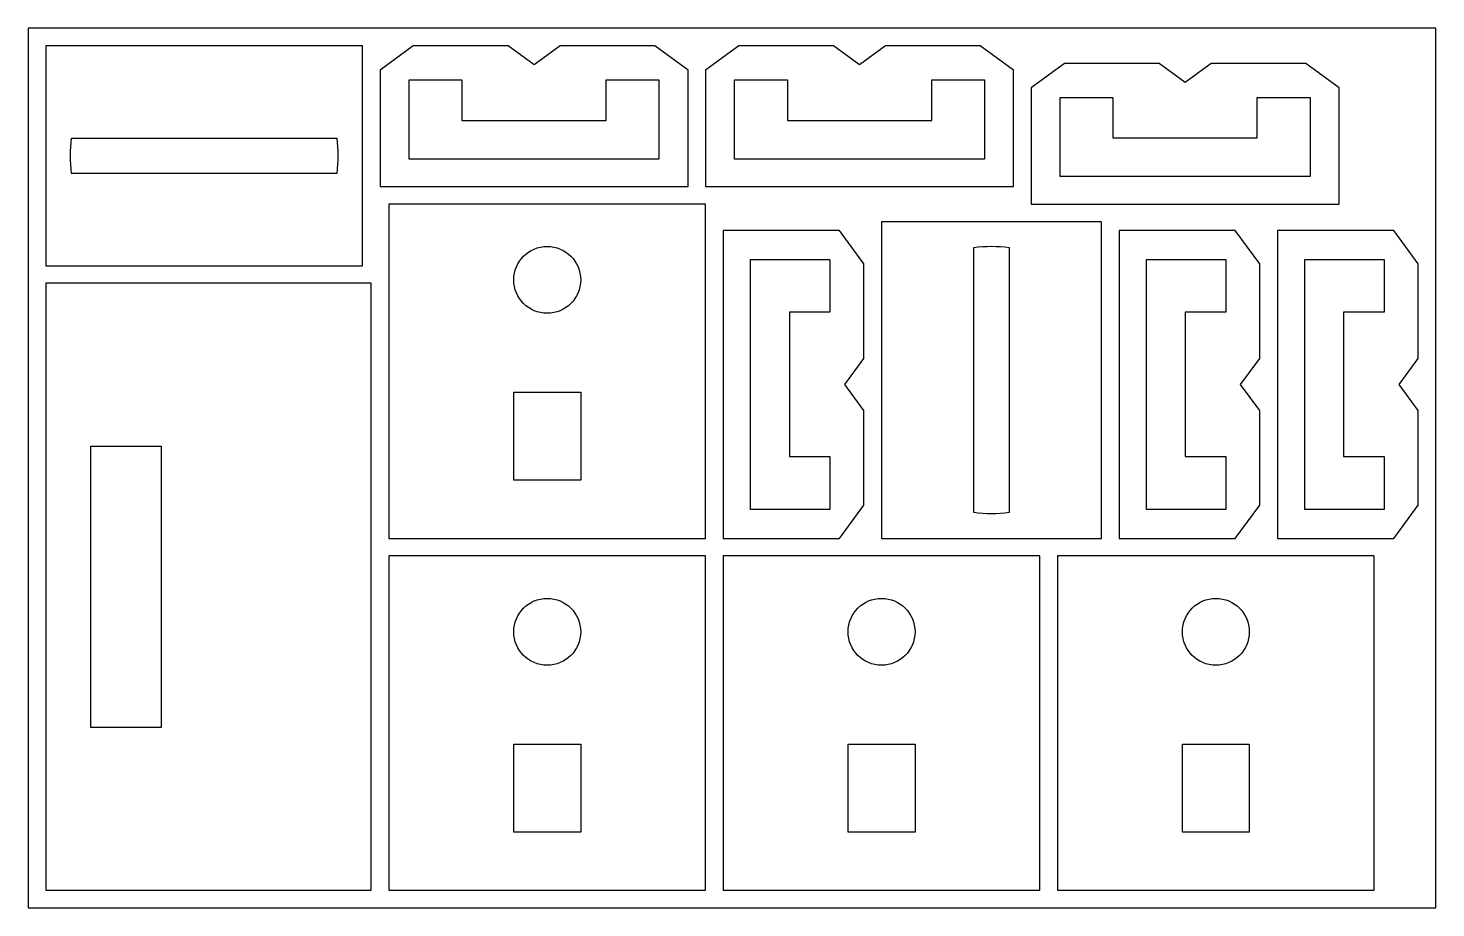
# Model space of a CAD drawing. Header units: metres. Extents: x 0 to 800, y 0 to 500.
import ezdxf

# ---------------------------------------------------------------- set-up
doc = ezdxf.new("R2010")
doc.units = ezdxf.units.M

msp = doc.modelspace()

# ---------------------------------------------------------------- linework, layer by layer
for points in [[(0, 0), (800, 0), (800, 500), (0, 500)], [(10, 490), (10, 365), (190, 365), (190, 490)], [(200, 410), (375, 410), (375, 476.04), (356.12, 490), (302.29, 490), (287.5, 479.07), (272.71, 490), (218.88, 490), (200, 476.04)], [(385, 410), (560, 410), (560, 476.04), (541.12, 490), (487.29, 490), (472.5, 479.07), (457.71, 490), (403.88, 490), (385, 476.04)], [(570, 400), (745, 400), (745, 466.04), (726.12, 480), (672.29, 480), (657.5, 469.07), (642.71, 480), (588.88, 480), (570, 466.04)], [(216.5, 425.59), (216.5, 470.59), (246.5, 470.59), (246.5, 447.59), (328.5, 447.59), (328.5, 470.59), (358.5, 470.59), (358.5, 425.59)], [(401.5, 425.59), (401.5, 470.59), (431.5, 470.59), (431.5, 447.59), (513.5, 447.59), (513.5, 470.59), (543.5, 470.59), (543.5, 425.59)], [(586.5, 415.59), (586.5, 460.59), (616.5, 460.59), (616.5, 437.59), (698.5, 437.59), (698.5, 460.59), (728.5, 460.59), (728.5, 415.59)], [(205, 210), (385, 210), (385, 400), (205, 400)], [(395, 385), (395, 210), (461.04, 210), (475, 228.88), (475, 282.71), (464.07, 297.5), (475, 312.29), (475, 366.12), (461.04, 385)], [(485, 210), (610, 210), (610, 390), (485, 390)], [(620, 385), (620, 210), (686.04, 210), (700, 228.88), (700, 282.71), (689.07, 297.5), (700, 312.29), (700, 366.12), (686.04, 385)], [(710, 385), (710, 210), (776.04, 210), (790, 228.88), (790, 282.71), (779.07, 297.5), (790, 312.29), (790, 366.12), (776.04, 385)], [(410.59, 368.5), (455.59, 368.5), (455.59, 338.5), (432.59, 338.5), (432.59, 256.5), (455.59, 256.5), (455.59, 226.5), (410.59, 226.5)], [(635.59, 368.5), (680.59, 368.5), (680.59, 338.5), (657.59, 338.5), (657.59, 256.5), (680.59, 256.5), (680.59, 226.5), (635.59, 226.5)], [(725.59, 368.5), (770.59, 368.5), (770.59, 338.5), (747.59, 338.5), (747.59, 256.5), (770.59, 256.5), (770.59, 226.5), (725.59, 226.5)], [(10, 10), (195, 10), (195, 355), (10, 355)], [(276, 293.04), (314, 293.04), (314, 243.04), (276, 243.04)], [(35.65, 102.5), (35.65, 262.5), (75.65, 262.5), (75.65, 102.5)], [(205, 10), (385, 10), (385, 200), (205, 200)], [(395, 10), (575, 10), (575, 200), (395, 200)], [(585, 10), (765, 10), (765, 200), (585, 200)], [(276, 93.04), (314, 93.04), (314, 43.04), (276, 43.04)], [(466, 93.04), (504, 93.04), (504, 43.04), (466, 43.04)], [(656, 93.04), (694, 93.04), (694, 43.04), (656, 43.04)]]:
    msp.add_lwpolyline(points, close=True)
for points in [[(175.34, 437.53, -0.06627), (175.34, 417.47), (24.66, 417.47, -0.06627), (24.66, 437.53)], [(537.47, 375.34, -0.06627), (557.53, 375.34), (557.53, 224.66, -0.06627), (537.47, 224.66)], [(276, 356.92, -1), (314, 356.92, -1)], [(276, 156.92, -1), (314, 156.92, -1)], [(466, 156.92, -1), (504, 156.92, -1)], [(656, 156.92, -1), (694, 156.92, -1)]]:
    msp.add_lwpolyline(points, format="xyb", close=True)

doc.saveas('drawing.dxf')
